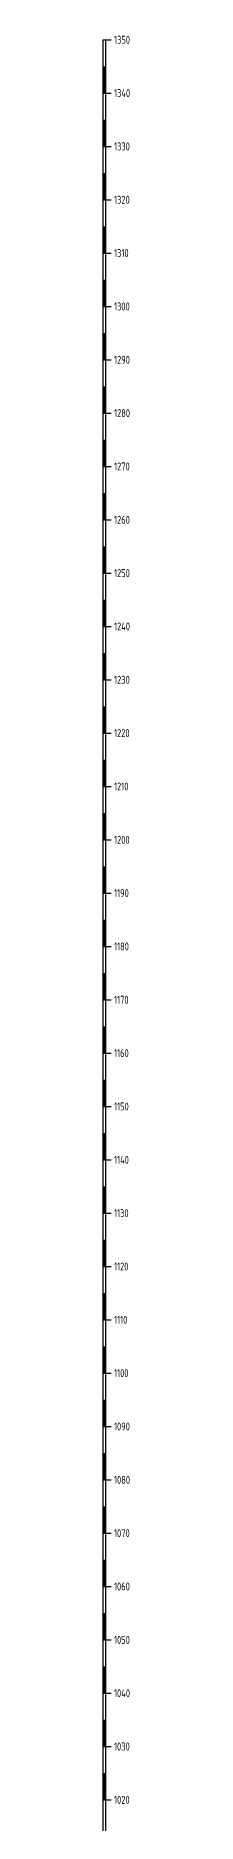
# Model space of a CAD drawing. Header units: millimetres. Extents: x 6482 to 7719, y 775 to 2743.
# Drawn here: x 7588 to 7598, y 2031 to 2702 of the extents above; entities that cross this region are included whole.
import ezdxf

# ---------------------------------------------------------------- set-up
doc = ezdxf.new("R2010")
doc.units = ezdxf.units.MM
doc.header["$LTSCALE"] = 5
doc.layers.add('图框', color=1, linetype='Continuous')
doc.styles.get("Standard").update_dxf_attribs({"font": 'tssdeng.shx', "width": 0.8, "bigfont": 'tssdchn.shx'})

# ---------------------------------------------------------------- blocks, each defined once
blk = doc.blocks.new('7165851')
at = {"layer": '图框'}
for p, q in [((7588.4, 2700), (7591.4, 2700)), ((7588.4, 860), (7588.4, 2700)), ((7589.4, 860), (7589.4, 2700)), ((7588.6, 2680), (7588.6, 2690)), ((7588.8, 2680), (7588.8, 2690)), ((7589, 2680), (7589, 2690)), ((7589.2, 2680), (7589.2, 2690)), ((7588.4, 2680), (7591.4, 2680)), ((7588.6, 2660), (7588.6, 2670)), ((7588.8, 2660), (7588.8, 2670)), ((7589, 2660), (7589, 2670)), ((7589.2, 2660), (7589.2, 2670)), ((7588.4, 2660), (7591.4, 2660)), ((7588.6, 2640), (7588.6, 2650)), ((7588.8, 2640), (7588.8, 2650)), ((7589, 2640), (7589, 2650)), ((7589.2, 2640), (7589.2, 2650)), ((7588.4, 2640), (7591.4, 2640)), ((7588.6, 2620), (7588.6, 2630)), ((7588.8, 2620), (7588.8, 2630)), ((7589, 2620), (7589, 2630)), ((7589.2, 2620), (7589.2, 2630)), ((7588.4, 2620), (7591.4, 2620)), ((7588.6, 2600), (7588.6, 2610)), ((7588.8, 2600), (7588.8, 2610)), ((7589, 2600), (7589, 2610)), ((7589.2, 2600), (7589.2, 2610)), ((7588.4, 2600), (7591.4, 2600)), ((7588.6, 2580), (7588.6, 2590)), ((7588.8, 2580), (7588.8, 2590)), ((7589, 2580), (7589, 2590)), ((7589.2, 2580), (7589.2, 2590)), ((7588.4, 2580), (7591.4, 2580)), ((7588.6, 2560), (7588.6, 2570)), ((7588.8, 2560), (7588.8, 2570)), ((7589, 2560), (7589, 2570)), ((7589.2, 2560), (7589.2, 2570)), ((7588.4, 2560), (7591.4, 2560)), ((7588.6, 2540), (7588.6, 2550)), ((7588.8, 2540), (7588.8, 2550)), ((7589, 2540), (7589, 2550)), ((7589.2, 2540), (7589.2, 2550)), ((7588.4, 2540), (7591.4, 2540)), ((7588.6, 2520), (7588.6, 2530)), ((7588.8, 2520), (7588.8, 2530)), ((7589, 2520), (7589, 2530)), ((7589.2, 2520), (7589.2, 2530)), ((7588.4, 2520), (7591.4, 2520)), ((7588.6, 2500), (7588.6, 2510)), ((7588.8, 2500), (7588.8, 2510)), ((7589, 2500), (7589, 2510)), ((7589.2, 2500), (7589.2, 2510)), ((7588.4, 2500), (7591.4, 2500)), ((7588.6, 2480), (7588.6, 2490)), ((7588.8, 2480), (7588.8, 2490)), ((7589, 2480), (7589, 2490)), ((7589.2, 2480), (7589.2, 2490)), ((7588.4, 2480), (7591.4, 2480)), ((7588.6, 2460), (7588.6, 2470)), ((7588.8, 2460), (7588.8, 2470)), ((7589, 2460), (7589, 2470)), ((7589.2, 2460), (7589.2, 2470)), ((7588.4, 2460), (7591.4, 2460)), ((7588.6, 2440), (7588.6, 2450)), ((7588.8, 2440), (7588.8, 2450)), ((7589, 2440), (7589, 2450)), ((7589.2, 2440), (7589.2, 2450)), ((7588.4, 2440), (7591.4, 2440)), ((7588.6, 2420), (7588.6, 2430)), ((7588.8, 2420), (7588.8, 2430)), ((7589, 2420), (7589, 2430)), ((7589.2, 2420), (7589.2, 2430)), ((7588.4, 2420), (7591.4, 2420)), ((7588.6, 2400), (7588.6, 2410)), ((7588.8, 2400), (7588.8, 2410)), ((7589, 2400), (7589, 2410)), ((7589.2, 2400), (7589.2, 2410)), ((7588.4, 2400), (7591.4, 2400)), ((7588.6, 2380), (7588.6, 2390)), ((7588.8, 2380), (7588.8, 2390)), ((7589, 2380), (7589, 2390)), ((7589.2, 2380), (7589.2, 2390)), ((7588.4, 2380), (7591.4, 2380)), ((7588.6, 2360), (7588.6, 2370)), ((7588.8, 2360), (7588.8, 2370)), ((7589, 2360), (7589, 2370)), ((7589.2, 2360), (7589.2, 2370)), ((7588.4, 2360), (7591.4, 2360)), ((7588.6, 2340), (7588.6, 2350)), ((7588.8, 2340), (7588.8, 2350)), ((7589, 2340), (7589, 2350)), ((7589.2, 2340), (7589.2, 2350)), ((7588.4, 2340), (7591.4, 2340)), ((7588.6, 2320), (7588.6, 2330)), ((7588.8, 2320), (7588.8, 2330)), ((7589, 2320), (7589, 2330)), ((7589.2, 2320), (7589.2, 2330)), ((7588.4, 2320), (7591.4, 2320)), ((7588.6, 2300), (7588.6, 2310)), ((7588.8, 2300), (7588.8, 2310)), ((7589, 2300), (7589, 2310)), ((7589.2, 2300), (7589.2, 2310)), ((7588.4, 2300), (7591.4, 2300)), ((7588.6, 2280), (7588.6, 2290)), ((7588.8, 2280), (7588.8, 2290)), ((7589, 2280), (7589, 2290)), ((7589.2, 2280), (7589.2, 2290)), ((7588.4, 2280), (7591.4, 2280)), ((7588.6, 2260), (7588.6, 2270)), ((7588.8, 2260), (7588.8, 2270)), ((7589, 2260), (7589, 2270)), ((7589.2, 2260), (7589.2, 2270)), ((7588.4, 2260), (7591.4, 2260)), ((7588.6, 2240), (7588.6, 2250)), ((7588.8, 2240), (7588.8, 2250)), ((7589, 2240), (7589, 2250)), ((7589.2, 2240), (7589.2, 2250)), ((7588.4, 2240), (7591.4, 2240)), ((7588.6, 2220), (7588.6, 2230)), ((7588.8, 2220), (7588.8, 2230)), ((7589, 2220), (7589, 2230)), ((7589.2, 2220), (7589.2, 2230)), ((7588.4, 2220), (7591.4, 2220)), ((7588.6, 2200), (7588.6, 2210)), ((7588.8, 2200), (7588.8, 2210)), ((7589, 2200), (7589, 2210)), ((7589.2, 2200), (7589.2, 2210)), ((7588.4, 2200), (7591.4, 2200)), ((7588.6, 2180), (7588.6, 2190)), ((7588.8, 2180), (7588.8, 2190)), ((7589, 2180), (7589, 2190)), ((7589.2, 2180), (7589.2, 2190)), ((7588.4, 2180), (7591.4, 2180)), ((7588.6, 2160), (7588.6, 2170)), ((7588.8, 2160), (7588.8, 2170)), ((7589, 2160), (7589, 2170)), ((7589.2, 2160), (7589.2, 2170)), ((7588.4, 2160), (7591.4, 2160)), ((7588.6, 2140), (7588.6, 2150)), ((7588.8, 2140), (7588.8, 2150)), ((7589, 2140), (7589, 2150)), ((7589.2, 2140), (7589.2, 2150)), ((7588.4, 2140), (7591.4, 2140)), ((7588.6, 2120), (7588.6, 2130)), ((7588.8, 2120), (7588.8, 2130)), ((7589, 2120), (7589, 2130)), ((7589.2, 2120), (7589.2, 2130)), ((7588.4, 2120), (7591.4, 2120)), ((7588.6, 2100), (7588.6, 2110)), ((7588.8, 2100), (7588.8, 2110)), ((7589, 2100), (7589, 2110)), ((7589.2, 2100), (7589.2, 2110)), ((7588.4, 2100), (7591.4, 2100)), ((7588.6, 2080), (7588.6, 2090)), ((7588.8, 2080), (7588.8, 2090)), ((7589, 2080), (7589, 2090)), ((7589.2, 2080), (7589.2, 2090)), ((7588.4, 2080), (7591.4, 2080)), ((7588.6, 2060), (7588.6, 2070)), ((7588.8, 2060), (7588.8, 2070)), ((7589, 2060), (7589, 2070)), ((7589.2, 2060), (7589.2, 2070)), ((7588.4, 2060), (7591.4, 2060)), ((7588.6, 2040), (7588.6, 2050)), ((7588.8, 2040), (7588.8, 2050)), ((7589, 2040), (7589, 2050)), ((7589.2, 2040), (7589.2, 2050)), ((7588.4, 2040), (7591.4, 2040))]:
    blk.add_line(p, q, dxfattribs=at)
at = {"layer": '图框', "width": 0.8}
for s, p in [('1350', (7592.4, 2698.5)), ('1340', (7592.4, 2678.5)), ('1330', (7592.4, 2658.5)), ('1320', (7592.4, 2638.5)), ('1310', (7592.4, 2618.5)), ('1300', (7592.4, 2598.5)), ('1290', (7592.4, 2578.5)), ('1280', (7592.4, 2558.5)), ('1270', (7592.4, 2538.5)), ('1260', (7592.4, 2518.5)), ('1250', (7592.4, 2498.5)), ('1240', (7592.4, 2478.5)), ('1230', (7592.4, 2458.5)), ('1220', (7592.4, 2438.5)), ('1210', (7592.4, 2418.5)), ('1200', (7592.4, 2398.5)), ('1190', (7592.4, 2378.5)), ('1180', (7592.4, 2358.5)), ('1170', (7592.4, 2338.5)), ('1160', (7592.4, 2318.5)), ('1150', (7592.4, 2298.5)), ('1140', (7592.4, 2278.5)), ('1130', (7592.4, 2258.5)), ('1120', (7592.4, 2238.5)), ('1110', (7592.4, 2218.5)), ('1100', (7592.4, 2198.5)), ('1090', (7592.4, 2178.5)), ('1080', (7592.4, 2158.5)), ('1070', (7592.4, 2138.5)), ('1060', (7592.4, 2118.5)), ('1050', (7592.4, 2098.5)), ('1040', (7592.4, 2078.5)), ('1030', (7592.4, 2058.5)), ('1020', (7592.4, 2038.5))]:
    blk.add_text(s, height=3, dxfattribs=at).set_placement(p)

msp = doc.modelspace()

# ---------------------------------------------------------------- block references
at = {"layer": '图框'}
msp.add_blockref('7165851', (0, 0), dxfattribs=at)

doc.saveas('drawing.dxf')
